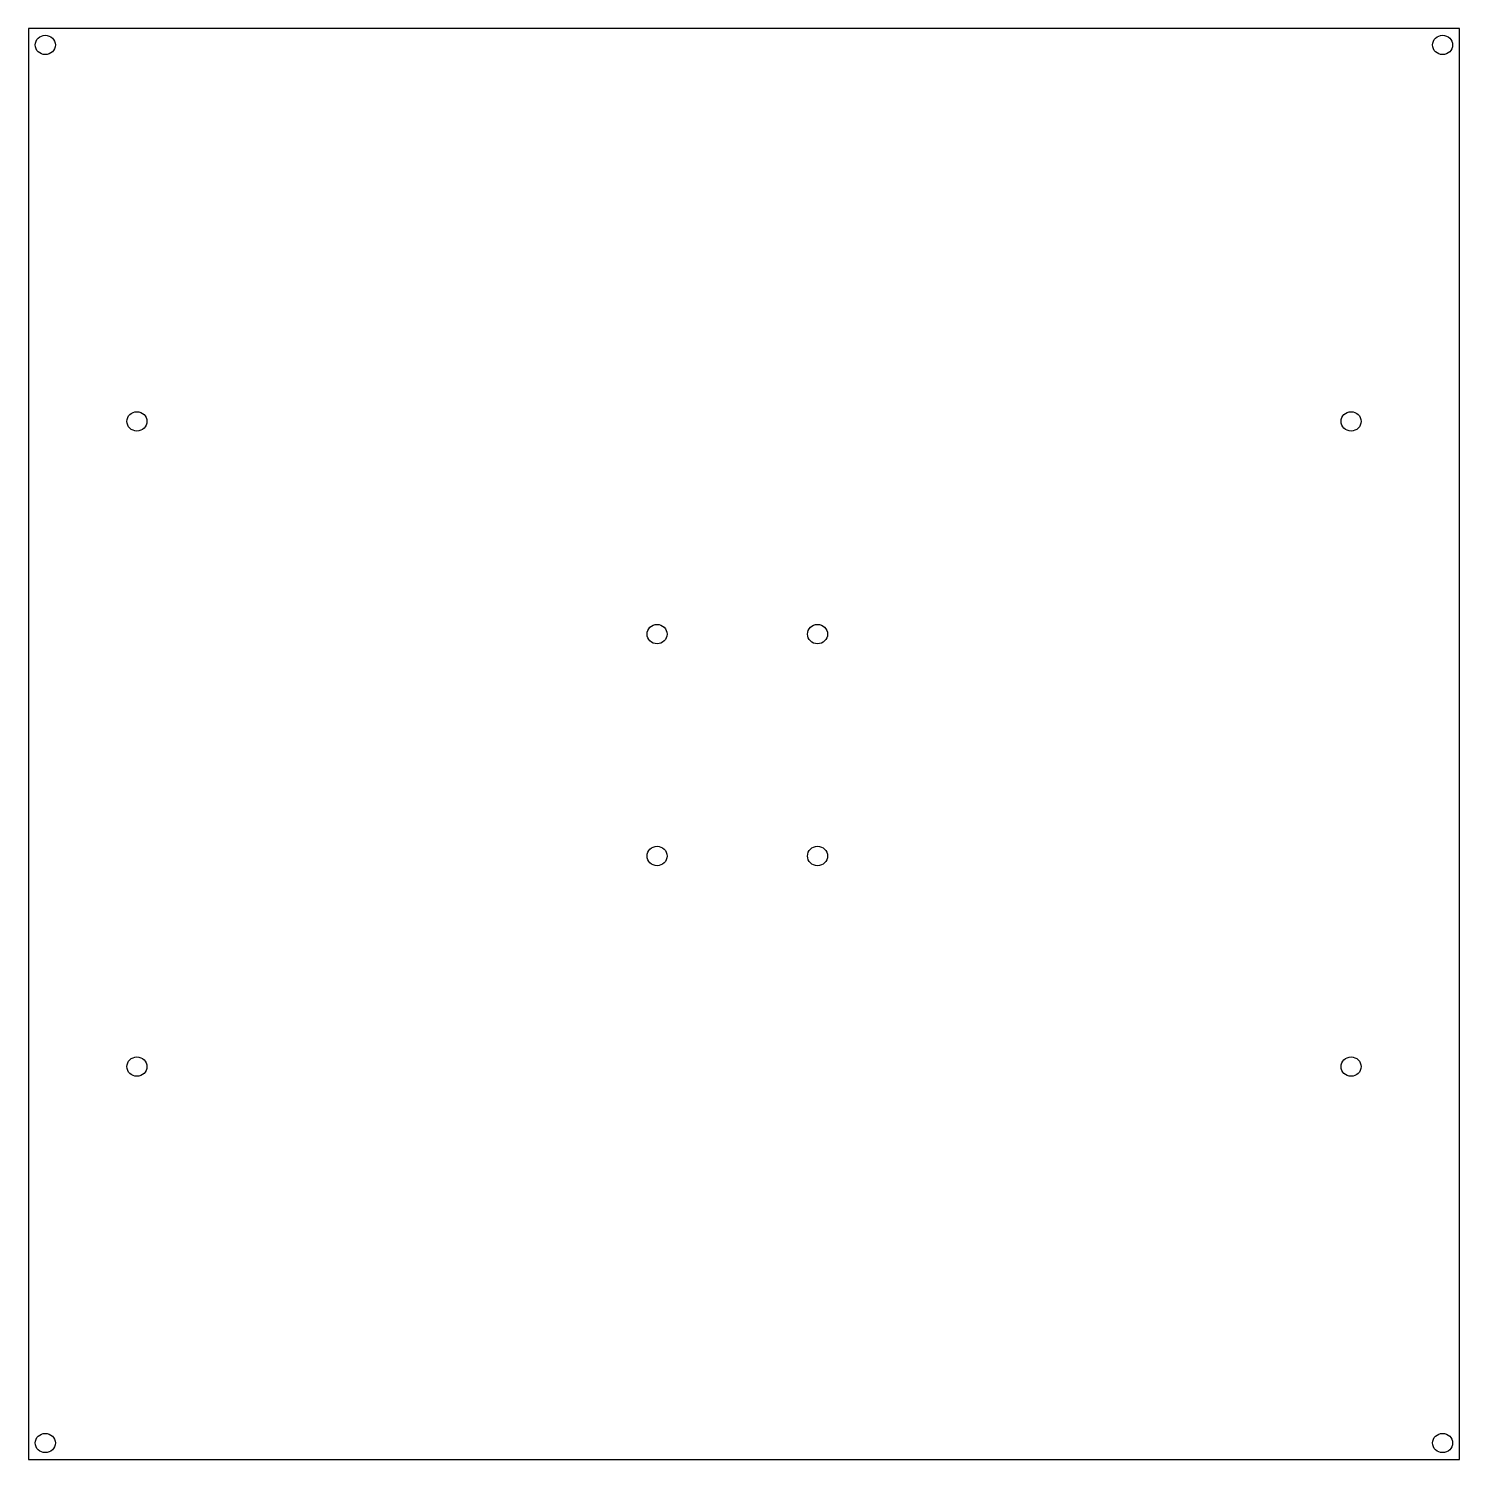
# Model space of a CAD drawing. Extents: x 0 to 214, y 0 to 214.
import ezdxf

# ---------------------------------------------------------------- set-up
doc = ezdxf.new("R2010")
doc.units = 0
doc.layers.add('Layer_1', color=7, linetype='CONTINUOUS')

msp = doc.modelspace()

# ---------------------------------------------------------------- linework, layer by layer
at = {"layer": 'Layer_1', "color": 7}
for points in [[(0, 214.000208), (0, -0.003611), (214.003819, -0.003611), (214.003819, 214.000208), (0, 214.000208), (0, 214.000208)], [(2.495903, 213.003611), (2.495903, 213.003611)], [(211.499097, 213.003611), (211.499097, 213.003611)], [(16.201319, 156.700278), (16.201319, 156.700278)], [(197.8025, 156.700278), (197.8025, 156.700278)], [(93.997639, 124.879722), (93.997639, 124.879722)], [(118.004167, 124.879722), (118.004167, 124.879722)], [(93.997639, 91.692153), (93.997639, 91.692153)], [(118.004167, 91.692153), (118.004167, 91.692153)], [(16.201319, 60.189097), (16.201319, 60.189097)], [(197.8025, 60.189097), (197.8025, 60.189097)], [(2.495903, 3.88575), (2.495903, 3.88575)], [(211.499097, 3.88575), (211.499097, 3.88575)]]:
    msp.add_lwpolyline(points, dxfattribs=at)
for points in [[(0.996597, 211.557222), (0.996597, 212.354836), (1.667476, 213.003611), (2.495903, 213.003611)], [(2.495903, 213.003611), (3.32433, 213.003611), (4.004028, 212.354836), (4.004028, 211.557222)], [(209.999792, 211.557222), (209.999792, 212.354836), (210.670671, 213.003611), (211.499097, 213.003611)], [(211.499097, 213.003611), (212.327524, 213.003611), (212.998403, 212.354836), (212.998403, 211.557222)], [(2.495903, 210.110833), (1.667476, 210.110833), (0.996597, 210.759609), (0.996597, 211.557222)], [(4.004028, 211.557222), (4.004028, 210.759609), (3.32433, 210.110833), (2.495903, 210.110833)], [(211.499097, 210.110833), (210.670671, 210.110833), (209.999792, 210.759609), (209.999792, 211.557222)], [(212.998403, 211.557222), (212.998403, 210.759609), (212.327524, 210.110833), (211.499097, 210.110833)], [(14.702014, 155.253889), (14.702014, 156.051503), (15.372892, 156.700278), (16.201319, 156.700278)], [(16.201319, 156.700278), (17.029747, 156.700278), (17.700625, 156.051503), (17.700625, 155.253889)], [(196.303194, 155.253889), (196.303194, 156.051503), (196.974073, 156.700278), (197.8025, 156.700278)], [(197.8025, 156.700278), (198.630927, 156.700278), (199.301806, 156.051503), (199.301806, 155.253889)], [(16.201319, 153.8075), (15.372892, 153.8075), (14.702014, 154.456275), (14.702014, 155.253889)], [(17.700625, 155.253889), (17.700625, 154.456275), (17.029747, 153.8075), (16.201319, 153.8075)], [(197.8025, 153.8075), (196.974073, 153.8075), (196.303194, 154.456275), (196.303194, 155.253889)], [(199.301806, 155.253889), (199.301806, 154.456275), (198.630927, 153.8075), (197.8025, 153.8075)], [(92.498333, 123.433333), (92.498333, 124.230947), (93.169212, 124.879722), (93.997639, 124.879722)], [(93.997639, 124.879722), (94.826066, 124.879722), (95.496944, 124.230947), (95.496944, 123.433333)], [(116.496042, 123.433333), (116.496042, 124.230947), (117.17574, 124.879722), (118.004167, 124.879722)], [(118.004167, 124.879722), (118.832593, 124.879722), (119.503472, 124.230947), (119.503472, 123.433333)], [(93.997639, 121.986944), (93.169212, 121.986944), (92.498333, 122.63572), (92.498333, 123.433333)], [(95.496944, 123.433333), (95.496944, 122.63572), (94.826066, 121.986944), (93.997639, 121.986944)], [(118.004167, 121.986944), (117.17574, 121.986944), (116.496042, 122.63572), (116.496042, 123.433333)], [(119.503472, 123.433333), (119.503472, 122.63572), (118.832593, 121.986944), (118.004167, 121.986944)], [(92.498333, 90.245764), (92.498333, 91.043378), (93.169212, 91.692153), (93.997639, 91.692153)], [(93.997639, 88.799375), (93.169212, 88.799375), (92.498333, 89.44815), (92.498333, 90.245764)], [(93.997639, 91.692153), (94.826066, 91.692153), (95.496944, 91.043378), (95.496944, 90.245764)], [(95.496944, 90.245764), (95.496944, 89.44815), (94.826066, 88.799375), (93.997639, 88.799375)], [(116.496042, 90.245764), (116.496042, 91.043378), (117.17574, 91.692153), (118.004167, 91.692153)], [(118.004167, 88.799375), (117.17574, 88.799375), (116.496042, 89.44815), (116.496042, 90.245764)], [(118.004167, 91.692153), (118.832593, 91.692153), (119.503472, 91.043378), (119.503472, 90.245764)], [(119.503472, 90.245764), (119.503472, 89.44815), (118.832593, 88.799375), (118.004167, 88.799375)], [(14.702014, 58.742708), (14.702014, 59.540322), (15.372892, 60.189097), (16.201319, 60.189097)], [(16.201319, 60.189097), (17.029747, 60.189097), (17.700625, 59.540322), (17.700625, 58.742708)], [(196.303194, 58.742708), (196.303194, 59.540322), (196.974073, 60.189097), (197.8025, 60.189097)], [(197.8025, 60.189097), (198.630927, 60.189097), (199.301806, 59.540322), (199.301806, 58.742708)], [(16.201319, 57.296319), (15.372892, 57.296319), (14.702014, 57.945095), (14.702014, 58.742708)], [(17.700625, 58.742708), (17.700625, 57.945095), (17.029747, 57.296319), (16.201319, 57.296319)], [(197.8025, 57.296319), (196.974073, 57.296319), (196.303194, 57.945095), (196.303194, 58.742708)], [(199.301806, 58.742708), (199.301806, 57.945095), (198.630927, 57.296319), (197.8025, 57.296319)], [(0.996597, 2.448194), (0.996597, 3.245811), (1.667476, 3.88575), (2.495903, 3.88575)], [(2.495903, 1.001806), (1.667476, 1.001806), (0.996597, 1.650578), (0.996597, 2.448194)], [(2.495903, 3.88575), (3.32433, 3.88575), (4.004028, 3.245811), (4.004028, 2.448194)], [(4.004028, 2.448194), (4.004028, 1.650578), (3.32433, 1.001806), (2.495903, 1.001806)], [(209.999792, 2.448194), (209.999792, 3.245811), (210.670671, 3.88575), (211.499097, 3.88575)], [(211.499097, 1.001806), (210.670671, 1.001806), (209.999792, 1.650578), (209.999792, 2.448194)], [(211.499097, 3.88575), (212.327524, 3.88575), (212.998403, 3.245811), (212.998403, 2.448194)], [(212.998403, 2.448194), (212.998403, 1.650578), (212.327524, 1.001806), (211.499097, 1.001806)]]:
    msp.add_open_spline(points, degree=3, dxfattribs=at)

doc.saveas('drawing.dxf')
